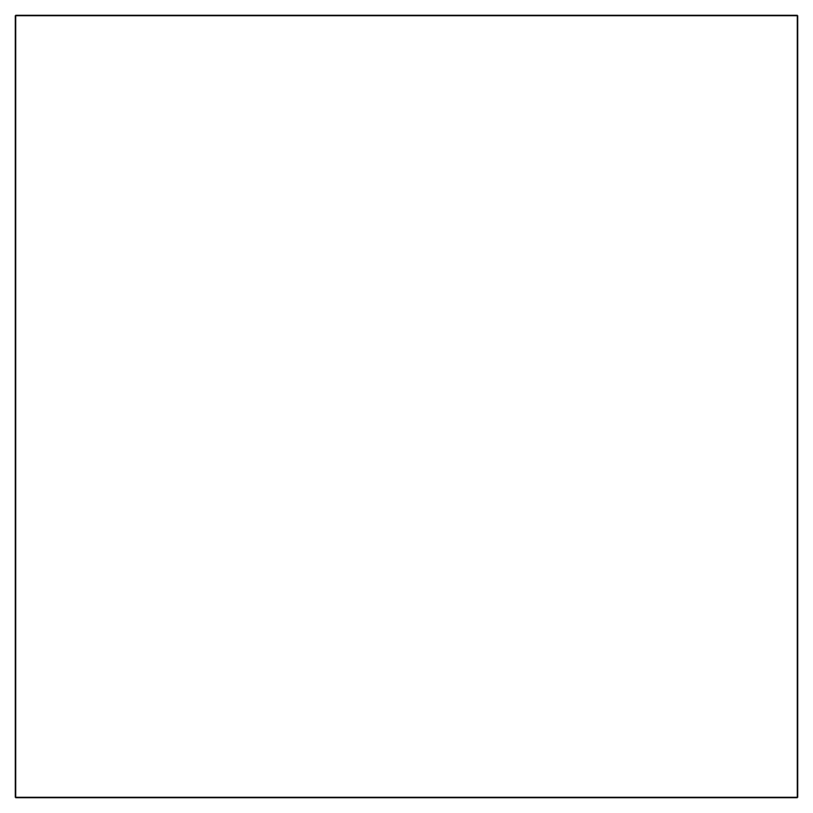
# Model space of a CAD drawing. Header units: millimetres. Extents: x -1.69 to 7, y -3.84 to 3.56.
# Drawn here: x 6 to 7, y 0 to 1 of the extents above; entities that cross this region are included whole.
import ezdxf

# ---------------------------------------------------------------- set-up
doc = ezdxf.new("R2010")
doc.units = ezdxf.units.MM

msp = doc.modelspace()

# ---------------------------------------------------------------- linework, layer by layer
for points in [[(7, 1, -4.97), (7, 1, -5.97), (6, 1, -5.97), (6, 1, -4.97)], [(7, 1, -5.97), (7, 0, -5.97), (6, 0, -5.97), (6, 1, -5.97)], [(6, 1, -5.97), (6, 0, -5.97), (6, 0, -4.97), (6, 1, -4.97)], [(6, 1, -4.97), (6, 0, -4.97), (7, 0, -4.97), (7, 1, -4.97)], [(7, 0, -4.97), (7, 0, -5.97), (7, 1, -5.97), (7, 1, -4.97)], [(6, 0, -4.97), (6, 0, -5.97), (7, 0, -5.97), (7, 0, -4.97)]]:
    msp.add_3dface(points)

doc.saveas('drawing.dxf')
